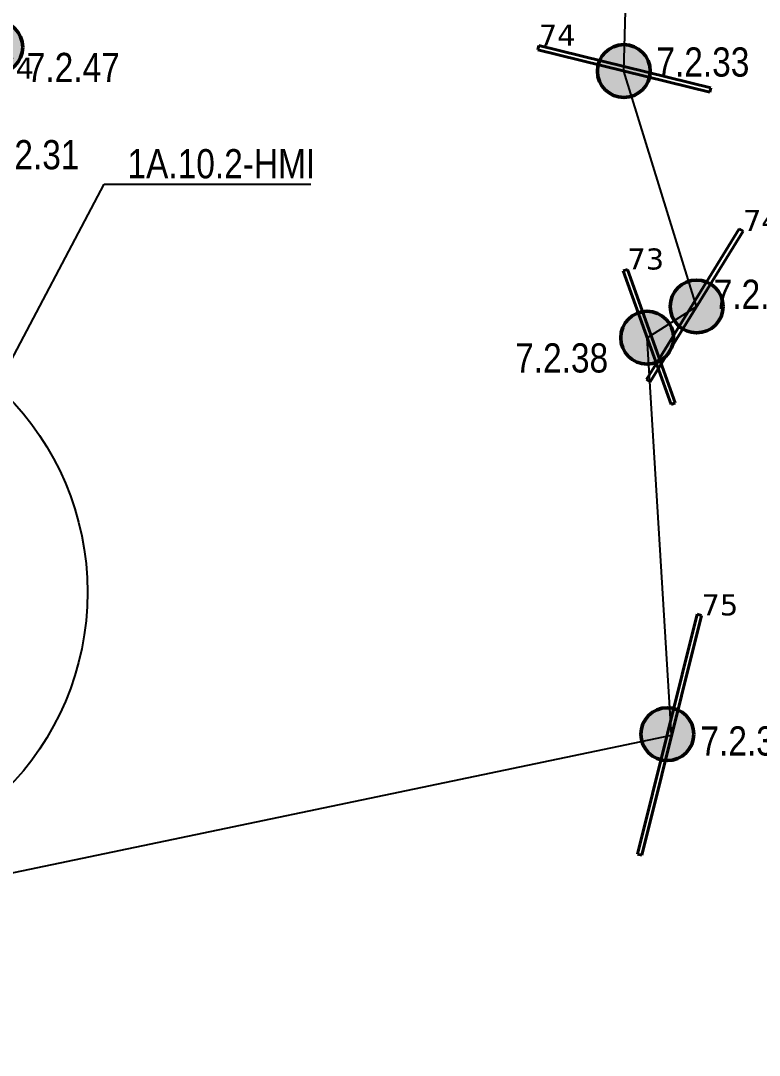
# Model space of a CAD drawing. Header units: millimetres. Extents: x -243740 to 150609, y -473655 to -165121.
# Drawn here: x 3897 to 10220, y -398640 to -389779 of the extents above; entities that cross this region are included whole.
import ezdxf
from ezdxf import colors
from ezdxf.entities.mleader import LeaderData, LeaderLine
from ezdxf.enums import TextEntityAlignment as Align
from ezdxf.math import Vec2, Vec3

# ---------------------------------------------------------------- set-up
doc = ezdxf.new("R2010")
doc.units = ezdxf.units.MM
doc.linetypes.add('Штрих', pattern=[6.35, 3.175, -3.175])
for name, color, linetype, lineweight in [('0_Авт.', 255, 'Continuous', 5), ('_освещение_dali', 3, 'Continuous', 50), ('A-ANNO-DIMS', 7, 'Continuous', 9), ('DLX_LUM 12', 5, 'Continuous', 40), ('DLX_LUM 17', 5, 'Continuous', 40), ('DLX_LUM 6', 5, 'Continuous', 40), ('АР_монолит', 252, 'Continuous', 50), ('ПК', 252, 'Continuous', 30)]:
    doc.layers.add(name, color=color, linetype=linetype, lineweight=lineweight)
doc.layers.add('_Гр.ЩД-1C.10.4.I6.2', color=6, linetype='Continuous')
doc.layers.add('Вставка', color=252, linetype='Continuous')
doc.styles.add('GOST 2.304', font='')
doc.styles.get("Standard").update_dxf_attribs({"font": 'ARIALN.TTF'})
doc.styles.add('TableTextStyle', font='')
doc.styles.get('GOST 2.304').set_extended_font_data('GOST Common')
doc.styles.get('TableTextStyle').set_extended_font_data('VERDANA.TTF')
doc.linetypes.add('Truba', pattern='A,3e-05,[4,MSH_7,S=1,R=0,X=0,Y=0],-3.022072', length=3.022102)
doc.dimstyles.new('М-200', dxfattribs={"dimtxt": 400, "dimasz": 160, "dimexe": 200, "dimexo": 400, "dimgap": 50, "dimtad": 1, "dimdec": 0, "dimzin": 0, "dimdsep": 46, "dimtxsty": 'GOST 2.304', "dimblk": 'ARCHTICK', "dimcen": 180, "dimdle": 200, "dimadec": 0, "dimazin": 0, "dimtfac": 1, "dimtdec": 0, "dimtmove": 1, "dimatfit": 0, "dimfxl": 1, "dimtolj": 1, "dimtzin": 0, "dimarcsym": 0})

# ---------------------------------------------------------------- blocks, each defined once
blk = doc.blocks.new('_ArchTick')
at = {"color": 0, "linetype": 'ByBlock', "const_width": 0.15}
blk.add_lwpolyline([(-0.5, -0.5), (0.5, 0.5)], dxfattribs=at)
blk = doc.blocks.new('*D46')
at = {"layer": 'A-ANNO-DIMS', "color": 0, "lineweight": -2, "transparency": 16777216}
blk.add_arc((-165703.8, -113309.3), 107894.2, 269.999998, 325.999999, dxfattribs=at)
at = {"layer": 'Defpoints', "color": 0, "lineweight": 30, "transparency": 16777216}
for p in [(-165703.8, -113309.3), (-165703.8, -113309.3), (-75741.3, -173989.8), (-131171, -215527.9), (-165703.8, -221903.3)]:
    blk.add_point(p, dxfattribs=at)
at = {"layer": 'A-ANNO-DIMS', "color": 0, "lineweight": -2, "transparency": 16777216, "xscale": 160, "yscale": 160, "zscale": 160}
for p, rotation in [((-76255.4, -173643), 55.99999895826774), ((-165703.8, -221203.5), 179.9999981265246)]:
    blk.add_blockref('_ArchTick', p, dxfattribs=dict(at, rotation=rotation))
at = {"layer": 'A-ANNO-DIMS', "color": 0, "transparency": 16777216, "insert": (-114299.5, -207822), "char_height": 400, "attachment_point": 5, "rotation": 28.54122, "style": 'GOST 2.304'}
blk.add_mtext('\\A1;56,0%%D', dxfattribs=at)
blk = doc.blocks.new('_Dot')
at = {"color": 0, "linetype": 'ByBlock', "lineweight": -2}
blk.add_line((-0.5, 0), (-1, 0), dxfattribs=at)
at = {"color": 0, "linetype": 'ByBlock', "const_width": 0.5}
blk.add_lwpolyline([(-0.25, 0, 1), (0.25, 0, 1)], format="xyb", close=True, dxfattribs=at)
blk = doc.blocks.new('A$Caabd1818')
at = {"layer": 'DLX_LUM 12'}
for points in [[(4355, 7493.1, 0), (4364.1, 7530, 0)], [(4364.1, 7530, 0), (4355, 7493.1, 0)], [(4364.1, 7530, 0), (4355, 7493.1, 0)], [(4355, 7493.1, 0), (4364.1, 7530, 0)], [(5827.1, 7130.6, 0), (4355, 7493.1, 0)], [(4355, 7493.1, 0), (4355, 7493.1, 0)], [(4355, 7493.1, 0), (5827.1, 7130.6, 0)], [(4355, 7493.1, 0), (4355, 7493.1, 0)], [(4355, 7493.1, 0), (5827.1, 7130.6, 0)], [(5827.1, 7130.6, 0), (4355, 7493.1, 0)], [(4364.1, 7530, 0), (4364.1, 7530, 0)], [(4364.1, 7530, 0), (5836.2, 7167.5, 0)], [(5836.2, 7167.5, 0), (4364.1, 7530, 0)], [(4364.1, 7530, 0), (4364.1, 7530, 0)], [(5836.2, 7167.5, 0), (4364.1, 7530, 0)], [(4364.1, 7530, 0), (5836.2, 7167.5, 0)], [(5836.2, 7167.5, 0), (5827.1, 7130.6, 0)], [(5827.1, 7130.6, 0), (5836.2, 7167.5, 0)], [(5827.1, 7130.6, 0), (5836.2, 7167.5, 0)], [(5836.2, 7167.5, 0), (5827.1, 7130.6, 0)], [(5827.1, 7130.6, 0), (5827.1, 7130.6, 0)], [(5827.1, 7130.6, 0), (5827.1, 7130.6, 0)], [(5836.2, 7167.5, 0), (5836.2, 7167.5, 0)], [(5836.2, 7167.5, 0), (5836.2, 7167.5, 0)], [(5284.8, 4670, 0), (6079.3, 5961.1, 0)], [(6079.3, 5961.1, 0), (5284.8, 4670, 0)], [(6079.3, 5961.1, 0), (5284.8, 4670, 0)], [(5284.8, 4670, 0), (6079.3, 5961.1, 0)], [(6111.7, 5941.2, 0), (5317.2, 4650.1, 0)], [(5317.2, 4650.1, 0), (6111.7, 5941.2, 0)], [(5317.2, 4650.1, 0), (6111.7, 5941.2, 0)], [(6111.7, 5941.2, 0), (5317.2, 4650.1, 0)], [(6079.3, 5961.1, 0), (6079.3, 5961.1, 0)], [(6079.3, 5961.1, 0), (6111.7, 5941.2, 0)], [(6111.7, 5941.2, 0), (6079.3, 5961.1, 0)], [(6079.3, 5961.1, 0), (6079.3, 5961.1, 0)], [(6111.7, 5941.2, 0), (6079.3, 5961.1, 0)], [(6079.3, 5961.1, 0), (6111.7, 5941.2, 0)], [(6111.7, 5941.2, 0), (6111.7, 5941.2, 0)], [(6111.7, 5941.2, 0), (6111.7, 5941.2, 0)], [(5317.2, 4650.1, 0), (5284.8, 4670, 0)], [(5284.8, 4670, 0), (5284.8, 4670, 0)], [(5284.8, 4670, 0), (5317.2, 4650.1, 0)], [(5284.8, 4670, 0), (5284.8, 4670, 0)], [(5284.8, 4670, 0), (5317.2, 4650.1, 0)], [(5317.2, 4650.1, 0), (5284.8, 4670, 0)], [(5317.2, 4650.1, 0), (5317.2, 4650.1, 0)], [(5317.2, 4650.1, 0), (5317.2, 4650.1, 0)]]:
    blk.add_polyline3d(points, dxfattribs=at)
at = {"layer": 'DLX_LUM 17'}
for points in [[(5207.3, 605.6, 0), (5719.2, 2658.8, 0)], [(5719.2, 2658.8, 0), (5207.3, 605.6, 0)], [(5719.2, 2658.8, 0), (5207.3, 605.6, 0)], [(5207.3, 605.6, 0), (5719.2, 2658.8, 0)], [(5719.2, 2658.8, 0), (5719.2, 2658.8, 0)], [(5719.2, 2658.8, 0), (5756.1, 2649.6, 0)], [(5756.1, 2649.6, 0), (5719.2, 2658.8, 0)], [(5719.2, 2658.8, 0), (5719.2, 2658.8, 0)], [(5756.1, 2649.6, 0), (5719.2, 2658.8, 0)], [(5719.2, 2658.8, 0), (5756.1, 2649.6, 0)], [(5756.1, 2649.6, 0), (5244.2, 596.4, 0)], [(5244.2, 596.4, 0), (5756.1, 2649.6, 0)], [(5244.2, 596.4, 0), (5756.1, 2649.6, 0)], [(5756.1, 2649.6, 0), (5244.2, 596.4, 0)], [(5756.1, 2649.6, 0), (5756.1, 2649.6, 0)], [(5756.1, 2649.6, 0), (5756.1, 2649.6, 0)], [(5207.3, 605.6, 0), (5207.3, 605.6, 0)], [(5244.2, 596.4, 0), (5207.3, 605.6, 0)], [(5207.3, 605.6, 0), (5207.3, 605.6, 0)], [(5207.3, 605.6, 0), (5244.2, 596.4, 0)], [(5207.3, 605.6, 0), (5244.2, 596.4, 0)], [(5244.2, 596.4, 0), (5207.3, 605.6, 0)], [(5244.2, 596.4, 0), (5244.2, 596.4, 0)], [(5244.2, 596.4, 0), (5244.2, 596.4, 0)]]:
    blk.add_polyline3d(points, dxfattribs=at)
at = {"layer": 'DLX_LUM 6'}
for points in [[(5085.3, 5599.3, 0), (5121.1, 5612.1, 0)], [(5121.1, 5612.1, 0), (5085.3, 5599.3, 0)], [(5121.1, 5612.1, 0), (5085.3, 5599.3, 0)], [(5085.3, 5599.3, 0), (5121.1, 5612.1, 0)], [(5495.2, 4456.6, 0), (5085.3, 5599.3, 0)], [(5085.3, 5599.3, 0), (5085.3, 5599.3, 0)], [(5085.3, 5599.3, 0), (5495.2, 4456.6, 0)], [(5085.3, 5599.3, 0), (5085.3, 5599.3, 0)], [(5085.3, 5599.3, 0), (5495.2, 4456.6, 0)], [(5495.2, 4456.6, 0), (5085.3, 5599.3, 0)], [(5121.1, 5612.1, 0), (5121.1, 5612.1, 0)], [(5121.1, 5612.1, 0), (5531, 4469.4, 0)], [(5531, 4469.4, 0), (5121.1, 5612.1, 0)], [(5121.1, 5612.1, 0), (5121.1, 5612.1, 0)], [(5531, 4469.4, 0), (5121.1, 5612.1, 0)], [(5121.1, 5612.1, 0), (5531, 4469.4, 0)], [(5531, 4469.4, 0), (5495.2, 4456.6, 0)], [(5495.2, 4456.6, 0), (5531, 4469.4, 0)], [(5495.2, 4456.6, 0), (5531, 4469.4, 0)], [(5531, 4469.4, 0), (5495.2, 4456.6, 0)], [(5495.2, 4456.6, 0), (5495.2, 4456.6, 0)], [(5495.2, 4456.6, 0), (5495.2, 4456.6, 0)], [(5531, 4469.4, 0), (5531, 4469.4, 0)], [(5531, 4469.4, 0), (5531, 4469.4, 0)]]:
    blk.add_polyline3d(points, dxfattribs=at)
blk = doc.blocks.new('A$Cab2378fa')
at = {"lineweight": 25}
h = blk.add_hatch(color=0, dxfattribs=at)
h.paths.add_polyline_path([(162.3, -156.8, 0.442338), (147.8, 177.8), (0, 0)])
h.paths.add_polyline_path([(-141.6, -170.3), (0, 0), (-163.2, 157.6, 0.430096)])
at = {"lineweight": 25, "true_color": 0xfff5f5}
h = blk.add_hatch(color=7, dxfattribs=at)
h.dxf.hatch_style = 1
h.paths.add_polyline_path([(0, 0), (-141.6, -170.3, 0.174923), (3, -222.4, 0.197808), (162.3, -156.8)])
h.paths.add_polyline_path([(-163.2, 157.6), (0, 0), (147.8, 177.8, 0.175398), (3, 230.2, 0.209014)])
blk.add_circle((3, 3.9), 226.3)
blk = doc.blocks.new('Оси200')
at = {"layer": 'A-ANNO-DIMS'}
dim = blk.add_angular_dim_2l(base=(-131171, -215527.9), line1=((-165703.8, -113309.3), (-75741.3, -173989.8)), line2=((-165703.8, -113309.3), (-165703.8, -221903.3)), text='56,0%%D', dimstyle='М-200', override={"dimadec": 2, "dimtmove": 2}, dxfattribs=at)
dim.commit()
dim.dimension.update_dxf_attribs({"geometry": '*D46', "text_midpoint": (-114299.5, -207822), "dimtype": 130})
blk = doc.blocks.new('A$C010e0e93')
at = {"layer": 'A-ANNO-DIMS'}
blk.add_blockref('Оси200', (404603.7, 213803.6), dxfattribs=at)

msp = doc.modelspace()

# ---------------------------------------------------------------- block references
at = {"layer": 'Вставка', "linetype": 'Truba', "lineweight": 30, "ltscale": 100}
msp.add_blockref('A$C010e0e93', (-234640, -397437.2), dxfattribs=at)

# ---------------------------------------------------------------- next in the draw order: linework, layer by layer
at = {"layer": '_Гр.ЩД-1C.10.4.I6.2', "ltscale": 100}
msp.add_lwpolyline([(2933.7, -397261.6), (9469.8, -395898.8), (9260, -392493.8), (9684.1, -392226.1), (9060.7, -390210), (9103.2, -388662.7), (9207.5, -388454.5)], dxfattribs=at)
at = {"layer": 'Defpoints', "color": 3, "ltscale": 100}
msp.add_circle((2066.1, -394673.9), 2403.2, dxfattribs=at)

# ---------------------------------------------------------------- next in the draw order: block references
at = {"layer": '_освещение_dali', "color": 5, "ltscale": 100}
for p in [(3685.2, -390009.2), (9057.8, -390213.9), (9681.2, -392230), (9257, -392497.7), (9430, -395893.5)]:
    msp.add_blockref('A$Cab2378fa', p, dxfattribs=at)
at = {"layer": 'Defpoints', "linetype": 'Truba', "ltscale": 100}
msp.add_blockref('A$Caabd1818', (3969.7, -397521.8), dxfattribs=at)

# ---------------------------------------------------------------- next in the draw order: texts
at = {"layer": '_Гр.ЩД-1C.10.4.I6.2', "ltscale": 100}
for s, p in [('7.2.47', (4347.5, -390379.1)), ('7.2.33', (9737.4, -390332.5)), ('7.2.31', (4002.3, -391126.3)), ('7.2.34', (10227.9, -392321.8)), ('7.2.38', (8528.5, -392867)), ('7.2.37', (10114.7, -396147.7))]:
    msp.add_text(s, height=250, dxfattribs=at).set_placement(p, align=Align.BOTTOM_CENTER)
at = {"layer": '_освещение_dali', "color": 21, "true_color": 0xffad73, "style": 'TableTextStyle'}
for s, p in [('74', (8333.8, -389991.8)), ('74', (3697.9, -390274.5)), ('74', (10081.4, -391580.6)), ('73', (9090.8, -391909.7)), ('75', (9725.8, -394872.2))]:
    msp.add_text(s, height=180, dxfattribs=at).set_placement(p)

# ---------------------------------------------------------------- next in the draw order: leaders
at = {"layer": '0_Авт.', "color": 1}
ml = msp.add_multileader_mtext('Standard', dxfattribs=at)
ml.set_content('1А.10.2-HMI', color=1)
ml.set_leader_properties()
ml.set_arrow_properties(name='DOT')
ml.build(insert=Vec2(0, 0))
ml.multileader.update_dxf_attribs({"has_dogleg": 0, "text_left_attachment_type": 6, "text_right_attachment_type": 6, "arrow_head_size": 100})
ctx = ml.context
ctx.base_point, ctx.char_height, ctx.arrow_head_size, ctx.landing_gap_size, ctx.plane_origin = Vec3(4611.5, -391178.8), 250, 100, 200, Vec3(83075.6, -265090.7)
ctx.left_attachment, ctx.right_attachment = 6, 6
notes = []
notes.append((ctx, [(0, (1, 1, 0), (4603.5, -391178.8), (1, 0), 8, [(1, [(3684.8, -392939.3)], 0, [])])]))
ctx.mtext.insert, ctx.mtext.width, ctx.mtext.flow_direction = Vec3(4811.5, -390878.8), 1553.83, 5
for ctx, leaders in notes:
    for number, flags, end, landing, length, lines in leaders:
        leader = LeaderData()
        leader.index, (leader.has_last_leader_line, leader.has_dogleg_vector, leader.attachment_direction) = number, flags
        leader.last_leader_point, leader.dogleg_vector, leader.dogleg_length = Vec3(end), Vec3(landing), length
        for number, points, colour, breaks in lines:
            line = LeaderLine()
            line.index, line.vertices, line.color, line.breaks = number, Vec3.list(points), colors.encode_raw_color(colour), breaks
            leader.lines.append(line)
        ctx.leaders.append(leader)

doc.saveas('drawing.dxf')
